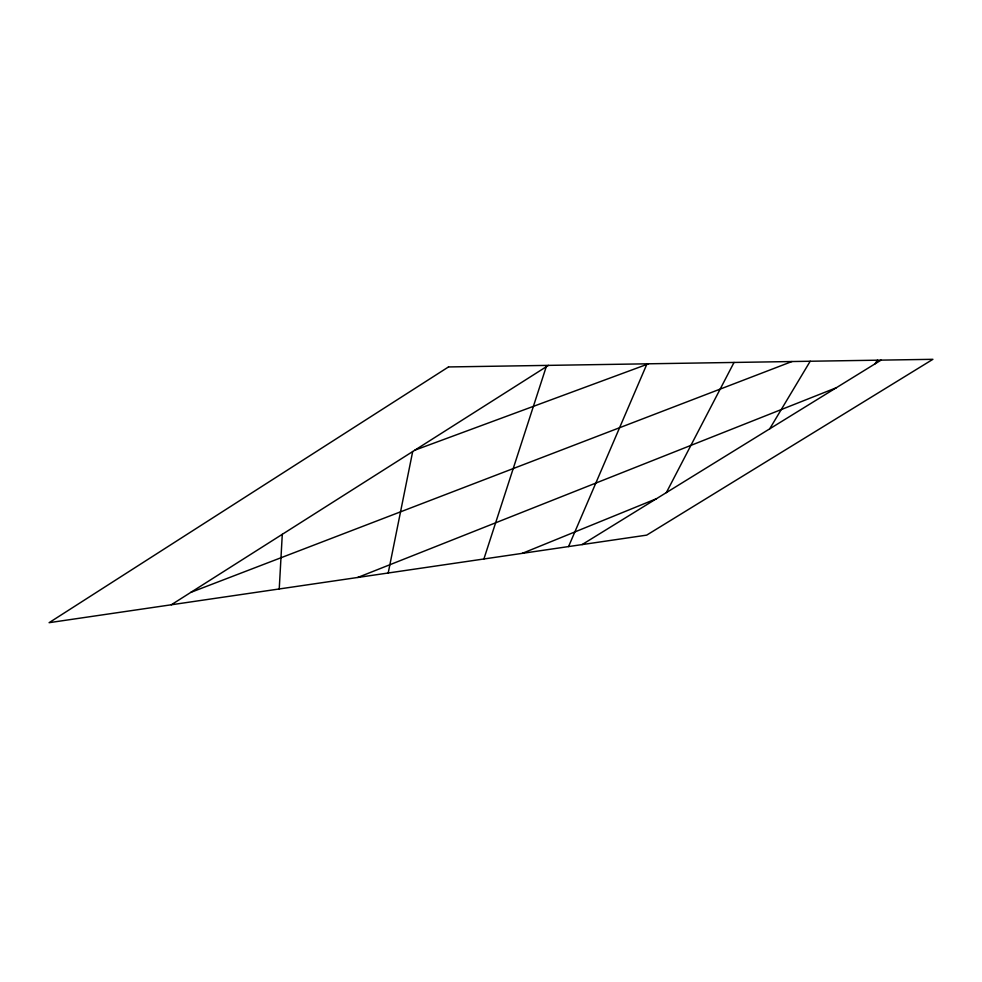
<?xml version="1.0" encoding="UTF-8"?>
<svg xmlns="http://www.w3.org/2000/svg" width="982" height="982" viewBox="0 0 982 982"><rect width="100%" height="100%" fill="white"/><g stroke="black" fill="none" stroke-linecap="round" stroke-linejoin="round"><path stroke-width="1.47" d="M279.232 588.967L282.288 534.318M388.209 572.997L412.685 451.548M483.893 558.979L546.225 366.777M568.566 546.569L647.015 363.819M666.348 492.608L734.033 362.444M769.692 428.852L810.199 361.241M874.937 363.917L877.429 360.185M171.273 604.789L548.447 365.378M582.093 544.593L881.075 360.124M522.314 553.345L656.442 498.721M357.779 577.453L836.32 387.743M190.839 592.367L791.946 361.536M414.846 450.173L648.55 363.794M448.492 366.949L49.1 622.686L646.684 535.129L932.9 359.314L448.492 366.949"/></g></svg>
